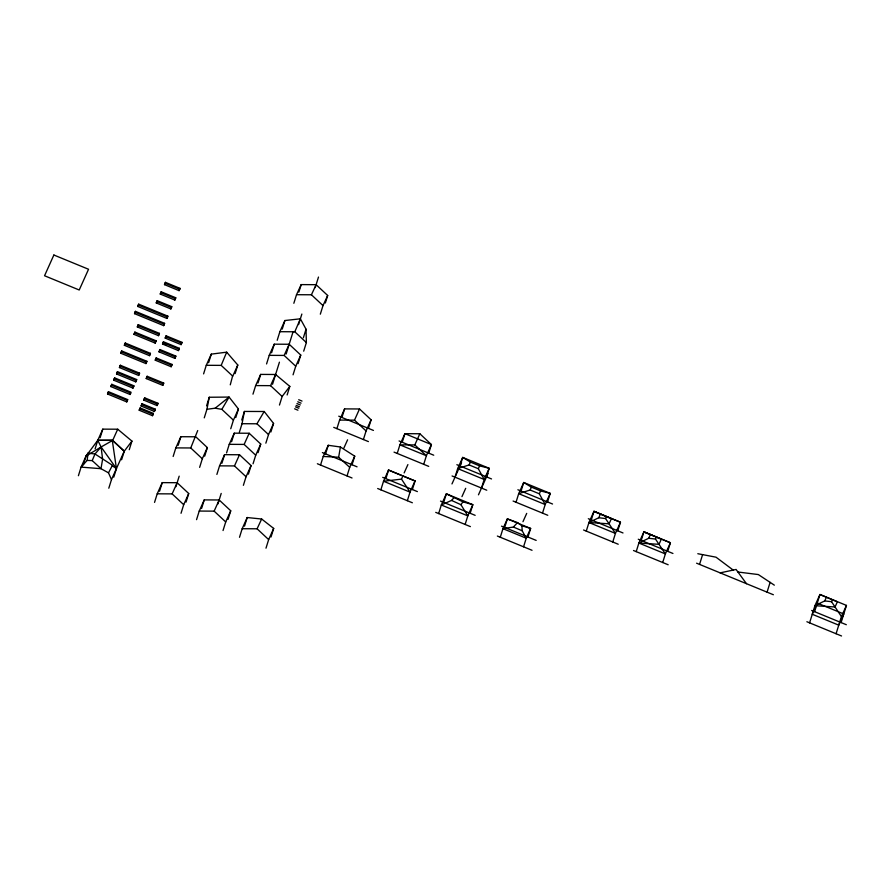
<?xml version="1.0" encoding="UTF-8"?>
<svg xmlns="http://www.w3.org/2000/svg" width="891" height="891" viewBox="0 0 891 891"><rect width="100%" height="100%" fill="white"/><g stroke="black" fill="none" stroke-linecap="round" stroke-linejoin="round"><path stroke-width="1.34" d="M78.408 475.716L81.081 467.129L87.129 460.424L88.086 453.151L94.981 453.987L112.455 465.291L108.502 472.831L111.475 479.625L108.802 488.212M347.033 475.928L349.706 467.352L338.647 457.228L340.407 447.004L328.244 445.288L323.221 456.459L320.548 465.046M204.262 417.857L206.935 409.281L209.262 397.252L229.087 397.074L238.443 408.991L235.77 417.567M239.367 432.291L242.04 423.704L244.412 411.442L264.193 411.497L273.559 423.414L270.875 432.001M230.268 384.845L232.573 376.102M83.364 464.679L86.037 456.103L88.086 453.151M107.544 394L108.457 391.706L127.658 399.602L127.38 400.493L126.756 401.897L107.544 394L108.457 391.706M146.87 361.289L145.957 363.584L120.797 353.248L121.699 350.954L146.87 361.289L146.592 362.192L121.421 351.845L121.699 350.954M110.874 386.594L111.787 384.311L130.988 392.196L130.71 393.087L130.086 394.49L110.874 386.594L111.787 384.311M150.434 353.359L149.532 355.654L124.361 345.307L125.263 343.024L150.434 353.359L150.156 354.25L124.985 343.915L125.263 343.024M113.758 380.201L114.661 377.907L133.862 385.792L133.583 386.694L132.959 388.086L113.758 380.201L114.661 377.907M134.541 313.654L135.443 311.36L164.59 323.333L164.312 324.224L163.677 325.627L134.541 313.654L135.443 311.36M116.554 373.964L117.467 371.67L136.668 379.555L136.39 380.457L135.766 381.849L116.554 373.964L117.467 371.67M137.771 306.459L138.684 304.165L167.82 316.138L167.541 317.04L166.918 318.432L137.771 306.459L138.684 304.165M119.439 367.56L120.341 365.265L139.553 373.162L139.274 374.053L138.64 375.445L119.439 367.56L120.341 365.265M95.103 448.897L97.776 440.31L102.799 429.139L117.712 429.206L131.935 441.101L129.262 449.688M100.126 437.715L102.799 429.139M156.081 340.785L155.179 343.08L133.984 334.37L134.897 332.087L156.081 340.785L155.802 341.687L134.619 332.978L134.897 332.087M159.422 333.368L158.52 335.662L137.325 326.952L138.228 324.658L159.422 333.368L159.144 334.259L137.949 325.56L138.228 324.658M156.27 302.951L157.184 300.657L171.751 306.649L170.849 308.932L156.27 302.951L156.56 302.06M157.184 300.657L156.905 301.548L171.473 307.54M160.269 294.075L161.171 291.78L175.75 297.761L174.836 300.055L160.269 294.075L160.547 293.172M126.756 401.897L127.658 399.602M161.171 291.78L160.892 292.671L175.471 298.663M130.086 394.49L130.364 393.588M164.512 284.641L165.414 282.347L179.982 288.339L179.08 290.633L164.512 284.641L164.79 283.75M165.414 282.347L165.136 283.249L179.704 289.23M132.959 388.086L133.862 385.792M135.766 381.849L136.668 379.555M138.64 375.445L139.553 373.162M145.957 363.584L146.235 362.693M149.532 355.654L149.811 354.752M155.179 343.08L155.457 342.189M113.77 477.175L116.443 468.588L112.255 440.221L97.776 440.31L86.037 456.103L81.081 467.129L100.984 468.688L108.502 472.831M158.52 335.662L158.798 334.76M163.699 383.074L162.786 385.369L146.235 378.564L147.138 376.28L163.699 383.074L163.421 383.976L146.859 377.171L147.138 376.28M121.588 459.778L124.261 451.191L131.935 441.101M163.677 325.627L164.59 323.333M166.918 318.432L167.82 316.138M139.23 410.25L140.132 407.955L153.386 413.402L152.472 415.685L139.23 410.25L139.508 409.348M140.132 407.955L139.854 408.846L153.107 414.293M170.849 308.932L171.751 306.649M141.134 406.018L142.037 403.734L155.279 409.169L154.377 411.464L141.134 406.018L141.413 405.127M172.074 364.441L171.172 366.736L155.268 360.198L155.546 359.307L156.181 357.915L172.074 364.441L171.796 365.332L155.903 358.806L156.181 357.915M142.037 403.734L141.758 404.625L155.001 410.072M174.836 300.055L175.75 297.761M143.785 400.115L144.687 397.832L157.941 403.267L157.028 405.561L143.785 400.115L144.064 399.224M144.687 397.832L144.409 398.723L157.662 404.158M175.828 356.088L174.926 358.371L159.032 351.845L159.934 349.55L175.828 356.088L175.549 356.979L159.656 350.453L159.934 349.55M179.336 348.303L178.423 350.586L162.53 344.06L163.443 341.765L179.336 348.303L179.058 349.194L163.164 342.667L163.443 341.765M179.08 290.633L179.982 288.339M182.009 342.344L181.107 344.628L165.214 338.101L165.492 337.21L166.116 335.807L182.009 342.344L181.731 343.235L165.837 336.709L166.116 335.807M152.472 415.685L153.386 413.402M154.377 411.464L155.279 409.169M162.786 385.369L163.064 384.478M157.028 405.561L157.941 403.267M171.172 366.736L171.451 365.833M174.926 358.371L175.204 357.48M178.423 350.586L178.701 349.695M181.107 344.628L181.385 343.737M154.544 502.39L157.217 493.814L162.24 482.632L177.153 482.71L188.725 493.525L186.052 502.101M159.567 491.219L162.24 482.632M173.155 456.47L175.828 447.895L180.851 436.713L195.764 436.79L207.347 447.594L204.674 456.181M178.178 445.3L180.851 436.713M203.594 373.886L206.266 365.299L211.29 354.128L226.67 352.168L237.786 365.009L235.113 373.596M208.617 362.704L211.29 354.128M175.917 486.709L179.191 476.162M197.713 430.553L190.741 447.961L175.828 447.895M206.589 405.839L209.262 397.252M181.029 513.283L183.702 504.696L188.725 493.525M199.64 467.363L202.313 458.776L207.347 447.594M196.555 519.653L199.228 511.066L204.251 499.896L219.164 499.974L230.736 510.777L228.063 519.364M201.578 508.483L204.251 499.896M230.747 428.749L233.42 420.162L238.443 408.991M216.881 474.435L219.554 465.859L224.577 454.677L239.501 454.755L251.073 465.57L248.4 474.146M221.904 463.264L224.577 454.677M226.559 452.929L229.232 444.342L234.255 433.171L249.168 433.249L260.74 444.052L258.067 452.639M231.582 441.758L234.255 433.171M241.739 420.029L244.412 411.442M217.927 503.972L221.202 493.425M252.977 394.167L255.65 385.58L260.673 374.409L275.586 374.487L289.809 386.382L287.136 394.969M258 382.996L260.673 374.409M266.565 363.94L269.238 355.353L274.261 344.182L289.185 344.26L300.757 355.064L298.084 363.651M271.588 352.769L274.261 344.182M277.201 340.284L279.874 331.697L284.908 320.526L300.378 318.811L306.036 329.202L306.37 342.578L303.697 351.165M282.224 329.102L284.908 320.526M223.04 530.535L225.713 521.948L230.736 510.777M293.841 303.285L296.514 294.709L301.203 284.608L316.116 284.686L327.688 295.489L325.349 302.996M298.864 292.114L301.203 284.608M272.546 384.255L279.429 362.169M243.377 485.328L246.05 476.741L251.073 465.57M286.145 354.028L293.016 331.942M253.044 463.81L255.717 455.223L260.74 444.052M298.574 324.591L301.86 314.055M265.852 443.172L268.525 434.585L273.559 423.414M315.214 287.604L318.488 277.056M279.462 405.049L282.135 396.473L289.809 386.382M239.501 537.295L242.174 528.719L247.197 517.537L261.653 519.019L273.682 528.419L271.009 537.006M244.524 526.124L247.197 517.537M303.363 337.789L306.036 329.202M293.061 374.821L295.734 366.246L300.757 355.064M320.326 314.178L322.999 305.591L327.688 295.489M265.986 548.188L268.659 539.601L273.682 528.419M325.571 453.875L328.244 445.288M336.909 428.649L339.582 420.073L344.605 408.891L359.519 408.969L371.101 419.784L368.429 428.359M341.932 417.478L344.605 408.891M352.056 464.757L354.729 456.17L340.407 447.004M363.394 439.541L366.078 430.954L371.101 419.784M380.858 489.827L383.531 481.24L388.554 470.069L415.05 480.951L412.377 489.538M385.881 478.656L388.554 470.069M397.219 453.43L399.892 444.854L404.915 433.672L419.839 433.75L431.411 444.564L428.738 453.14M402.242 442.259L404.915 433.672L431.411 444.564L426.388 455.735L423.715 464.322M407.343 500.709L410.027 492.133L415.05 480.951M438.65 513.572L441.323 504.985L446.346 493.814L472.831 504.696L470.158 513.283M443.673 502.401L446.346 493.814L462.941 501.845L472.831 504.696L467.808 515.867L465.135 524.454M455.011 477.175L457.684 468.588L462.707 457.417L489.204 468.298L486.531 476.885M460.034 466.004L462.707 457.417L470.403 462.095L479.603 465.87L489.204 468.298L484.181 479.481L481.496 488.056M500.285 537.251L502.958 528.664L507.358 518.885L517.504 522.605L521.903 525.757L530.635 528.441L527.962 537.028M504.685 527.461L507.358 518.885L530.635 528.441L526.236 538.22L523.563 546.807M516.023 502.246L518.696 493.659L523.719 482.488L550.215 493.369L547.542 501.956M521.046 491.075L523.719 482.488L531.415 487.154L540.625 490.941L550.215 493.369L545.192 504.54L542.519 513.127M586.267 531.103L588.951 522.516L593.974 511.345L620.459 522.226L617.786 530.813M591.301 519.932L593.974 511.345L620.459 522.226L615.436 533.408L612.763 541.984M636.207 551.629L638.88 543.042L643.915 531.86L670.4 542.753L667.727 551.329M641.23 540.447L643.915 531.86L670.4 542.753L665.377 553.924L662.704 562.511M699.558 564.415L702.598 554.625M767.073 592.147L770.114 582.358M809.585 622.854L814.931 605.691L819.954 594.509L846.45 605.401L841.104 622.564M814.608 611.683L819.954 594.509L837.384 601.804L835.045 606.983L814.931 605.691L824.754 600.913L831.537 601.703L841.427 616.572L836.081 633.735M206.266 365.299L221.191 365.377L226.67 352.168M87.129 460.424L92.218 460.58L94.981 453.987L101.106 446.97L112.689 440.388L124.261 451.191L111.475 479.625M279.874 331.697L294.798 331.775L300.378 318.811M120.797 353.248L121.421 351.845M124.361 345.307L124.985 343.915M133.984 334.37L134.619 332.978M137.325 326.952L137.949 325.56M117.712 429.206L112.689 440.388L97.776 440.31L101.106 446.97L116.443 468.588L112.299 465.793M146.235 378.564L146.859 377.171M155.268 360.198L155.903 358.806M159.032 351.845L159.656 350.453M162.53 344.06L163.164 342.667M165.214 338.101L165.837 336.709M157.217 493.814L172.13 493.881L177.153 482.71M237.786 365.009L232.763 376.18L221.191 365.377M199.228 511.066L214.141 511.144L219.164 499.974M219.554 465.859L234.478 465.926L239.501 454.755M229.232 444.342L244.145 444.42L249.168 433.249M255.65 385.58L270.563 385.658L275.586 374.487M269.238 355.353L284.151 355.431L289.185 344.26M339.582 420.073L354.495 420.151L359.519 408.969M343.848 448.128L347.59 439.809M349.706 467.352L354.729 456.17M414.816 444.921L426.388 455.735L399.892 444.854L414.816 444.921L419.839 433.75M410.027 492.133L401.507 479.124L403.055 475.683M404.158 472.909L407.9 464.59M451.971 483.936L461.56 462.607M469.123 464.946L478.322 468.722L484.181 479.481L457.684 468.588L469.123 464.946L470.403 462.095M461.95 496.643L465.692 488.324M478.322 468.722L479.603 465.87M478.467 494.817L488.045 473.5M530.134 490.005L539.333 493.792L545.192 504.54L518.696 493.659L530.134 490.005L531.415 487.154M522.961 521.714L526.704 513.394M539.333 493.792L540.625 490.941M598.774 517.738L605.546 518.54L615.436 533.408L588.951 522.516L598.774 517.738L600.489 513.918M605.546 518.54L606.392 516.646M648.704 538.264L655.486 539.055L665.377 553.924L638.88 543.042L648.704 538.264L650.43 534.433M655.486 539.055L656.333 537.173M824.754 600.913L826.48 597.081M831.537 601.703L832.383 599.81M841.427 616.572L846.45 605.401M296.514 294.709L311.427 294.776L316.116 284.686M242.174 528.719L257.087 528.786L261.653 519.019M215.188 408.189L221.848 409.359L229.087 397.074L215.188 408.189L206.935 409.281M242.04 423.704L256.953 423.782L264.193 411.497M454.031 497.635L451.548 500.419L441.323 504.985L467.808 515.867L460.937 504.696L462.941 501.845M521.903 525.757L522.204 530.78L526.236 538.22L502.958 528.664L513.394 527.049L517.504 522.605M86.037 456.103L101.106 446.97L102.599 459.277L100.984 468.688L92.218 460.58M720.14 572.868L736.066 569.46L746.48 583.694M383.531 481.24L401.507 479.124M323.221 456.459L338.647 457.228M588.951 522.516L609.065 523.819L611.393 518.629L593.974 511.345M638.88 543.042L658.995 544.334L661.334 539.155L643.915 531.86M737.937 572.011L758.33 574.561L774.335 585.153M697.809 553.712L716.019 557.187L733.193 570.073M138.406 305.067L167.541 317.04M135.165 312.251L164.312 324.224M162.808 343.169L166.472 344.672M298.708 399.725L302.016 401.084M338.758 416.175L373.429 430.42M399.068 440.956L433.739 455.201M456.86 464.701L491.531 478.946M517.871 489.76L552.543 504.005M588.327 518.718L622.998 532.963M638.268 539.233L672.939 553.478M696.595 563.19L773.377 594.743M811.645 610.469L846.316 624.714M297.772 401.796L301.08 403.155M296.97 403.578L300.278 404.937M296.157 405.394L299.465 406.753M295.489 406.875L298.797 408.234M294.609 408.813L297.928 410.172M333.735 427.346L368.406 441.591M394.045 452.127L428.716 466.372M452.082 475.972L486.753 490.217M513.105 501.043L547.776 515.288M583.56 529.989L618.231 544.234M633.501 550.515L668.172 564.76M806.878 621.74L841.55 635.985M388.431 470.014L414.916 480.906M120.062 366.156L139.274 374.053M322.386 452.572L357.057 466.817M382.707 477.353L417.378 491.598M440.488 501.087L475.159 515.332M501.51 526.158L536.182 540.403M383.798 481.352L410.283 492.233M117.189 372.561L136.39 380.457M497.367 536.048L532.038 550.293M114.382 378.798L133.583 386.694M317.363 463.743L352.034 477.988M377.684 488.524L412.355 502.769M435.721 512.37L470.392 526.614M111.498 385.202L130.71 393.087M108.179 392.608L127.38 400.493M513.394 527.049L522.204 530.78M451.548 500.419L460.937 504.696M112.255 440.221L124.261 451.191M311.427 294.776L322.999 305.591M294.798 331.775L306.37 342.578M354.495 420.151L366.078 430.954M284.151 355.431L295.734 366.246M270.563 385.658L282.135 396.473M256.953 423.782L268.525 434.585M221.848 409.359L233.42 420.162M244.145 444.42L255.717 455.223M234.478 465.926L246.05 476.741M190.741 447.961L202.313 458.776M257.087 528.786L268.659 539.601M214.141 511.144L225.713 521.948M172.13 493.881L183.702 504.696M53.872 255.015L44.55 275.753L79.221 289.998L88.543 269.26L53.872 255.015M817.281 603.096L812.258 614.267L838.754 625.159L843.777 613.977L817.281 603.096"/></g></svg>
